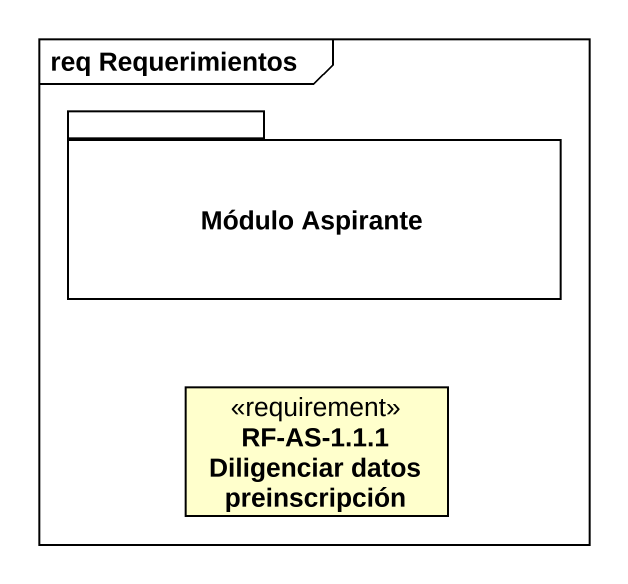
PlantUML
@startuml
mainframe req Requerimientos
hide circle
hide empty members
package "Módulo Aspirante" as Módulo_Aspirante {
}
class "RF-AS-1.1.1 Diligenciar datos preinscripción" as RF_AS_1_1_1_Diligenciar <<requirement>>
@enduml
